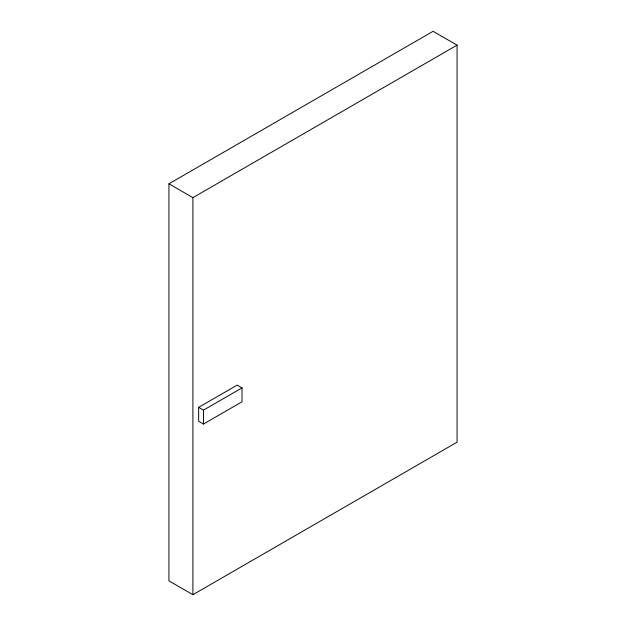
<?xml version="1.0" encoding="UTF-8"?>
<svg xmlns="http://www.w3.org/2000/svg" width="626" height="626" viewBox="0 0 626 626"><rect width="100%" height="100%" fill="white"/><g stroke="black" fill="none" stroke-linecap="round" stroke-linejoin="round"><path stroke-width="0.94" d="M168.934 183.809L433.098 31.3L457.066 45.135L457.066 442.191L192.902 594.7L168.934 580.865L168.934 183.809L192.902 197.652L457.066 45.135M198.653 407.346L237.199 385.1L242.012 387.877L242.012 401.79L203.473 424.037L198.653 421.259L198.653 407.346L203.473 410.132L242.012 387.877M203.473 410.132L203.473 424.037M192.902 197.652L192.902 594.7"/></g></svg>
